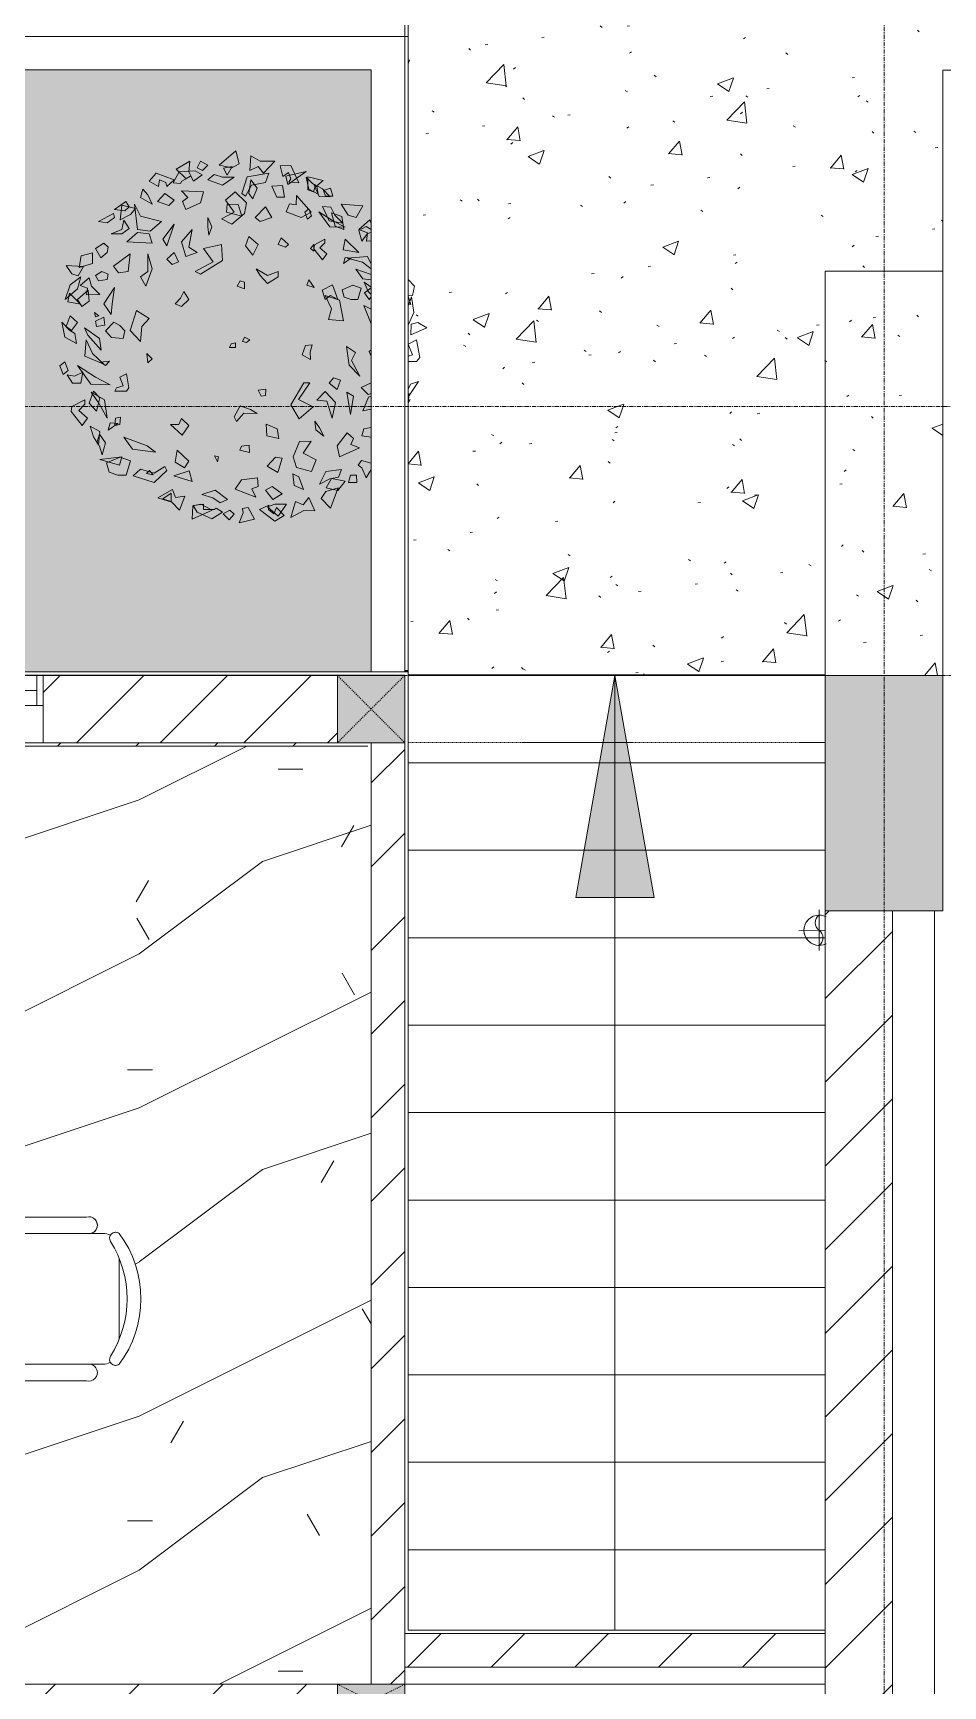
# Model space of a CAD drawing. Header units: millimetres. Extents: x 5357 to 259384, y -16348 to 109893.
# Drawn here: x 74823 to 77528, y 41532 to 46447 of the extents above; entities that cross this region are included whole.
import ezdxf

# ---------------------------------------------------------------- set-up
doc = ezdxf.new("R2010")
doc.units = ezdxf.units.MM
for name, pattern in [('Dash', [6, 3, -3]), ('Grid Line', [22.225, 12.7, -3.175, 3.175, -3.175]), ('IMPORT-CENTER _3_', [10.16, 6.35, -1.27, 1.27, -1.27]), ('IMPORT-Overhead', [3.96875, 2.38125, -1.5875])]:
    doc.linetypes.add(name, pattern=pattern)
for name, color, linetype, lineweight in [('0-1', 7, 'Continuous', 5), ('A-AREA-1', 30, 'IMPORT-Overhead', 9), ('A-FLOR', 192, 'Continuous', 9), ('A-FLOR-PATT', 8, 'Continuous', 9), ('A-FLOR-PATT-1', 10, 'Continuous', 9), ('A-GLAZ', 151, 'Continuous', 9), ('A-WALL', 113, 'Continuous', 9), ('A-WALL-1', 9, 'Continuous', 18), ('A-WALL-2', 53, 'Continuous', 9), ('A-WALL-3', 113, 'Continuous', 18), ('A-WALL-PATT', 111, 'Continuous', 9), ('A-WALL-PATT-1', 10, 'Continuous', 9), ('A-WALL-PATT-2', 53, 'Continuous', 9), ('A-WALL-PATT-3', 111, 'Continuous', 5), ('G-IMPT', 8, 'Continuous', 9), ('G-IMPT-2', 8, 'IMPORT-CENTER _3_', 9), ('I-FURN', 30, 'Continuous', 9), ('I-FURN-1', 254, 'Continuous', 9), ('I-WALL-1', 9, 'Continuous', 18), ('I-WALL-2', 53, 'Continuous', 9), ('L-PLNT-1', 7, 'Continuous', 9), ('M-EQPM', 50, 'Continuous', 9), ('S-BEAM-1', 53, 'Continuous', 9), ('S-COLS', 52, 'Continuous', 9), ('S-COLS-1', 253, 'Continuous', 5), ('S-COLS-2', 9, 'Continuous', 18), ('S-COLS-3', 53, 'Continuous', 9), ('S-COLS-4', 254, 'Continuous', 9), ('S-COLS-5', 52, 'Continuous', 18), ('S-COLS-6', 52, 'Dash', 9), ('S-COLS-HDLN', 52, 'Dash', 9), ('S-COLS-HDLN-1', 53, 'Dash', 9), ('S-GRID-1', 1, 'Grid Line', 9), ('S-STRS', 31, 'Continuous', 9), ('S-STRS-ANNO', 31, 'Continuous', 9)]:
    doc.layers.add(name, color=color, linetype=linetype, lineweight=lineweight)
pattern_1 = [(45, (0, 0), (-124.4508, 124.4508), [])]

# ---------------------------------------------------------------- blocks, each defined once
blk = doc.blocks.new('NCV_TKTC_KET CAU_rvt-1-TKCS_MB CẢNH QUAN CÂY XANH')
at = {"layer": 'S-COLS-1'}
blk.add_hatch(color=256, dxfattribs=at).paths.add_polyline_path([(77527.6, 43836.9), (77527.6, 44536.9), (77177.6, 44536.9), (77177.6, 43836.9)])
at = {"layer": 'S-BEAM-1'}
blk.add_line((77502.6, 40536.9), (77502.6, 43836.9), dxfattribs=at)
at = {"layer": 'S-COLS-2'}
for p, q in [((77527.6, 44536.9), (77177.6, 44536.9)), ((77177.6, 44536.9), (77177.6, 43836.9)), ((77527.6, 43836.9), (77527.6, 44536.9)), ((77177.6, 43836.9), (77527.6, 43836.9))]:
    blk.add_line(p, q, dxfattribs=at)
blk = doc.blocks.new('BAN LV A - BAN LV A_dwg_ban hoc2-348006-TKCS_MB CẢNH QUAN CÂY XANH')
at = {"layer": 'I-FURN'}
for p, q in [((145.8, 437.4), (-145.8, 437.4)), ((-243, 354.4), (-243, 162)), ((-194.4, 388.8), (-194.4, 113.4)), ((194.4, 113.4), (194.4, 388.8)), ((194.4, 351.4), (194.4, 150.8)), ((243.7, 162), (243.7, 354.4)), ((-120.5, 64.8), (120.5, 64.8))]:
    blk.add_line(p, q, dxfattribs=at)
at = {"layer": 'I-FURN', "flags": 128}
blk.add_lwpolyline([(-737.8, 610.5), (-737.8, 1330.5), (-154.9, 1330.5), (762.2, 1330.5), (762.2, 610.5)], close=True, dxfattribs=at)
at = {"layer": 'I-FURN'}
for centre, radius, start, end in [((-145.8, 388.8), 48.6, 90, 180), ((145.8, 388.8), 48.6, 360, 90), ((-218.7, 347.3), 25.3, 343.7398, 163.7398), ((219.4, 347.3), 25.3, 16.2602, 170.7054), ((-218.7, 154.9), 25.3, 163.7398, 16.2602), ((219.4, 154.9), 25.3, 189.2946, 16.2602), ((-145.8, 113.4), 48.6, 180, 207.5844), ((145.8, 113.4), 48.6, 332.4156, 0), ((-180.2, 75.4), 17.8, 57.9726, 216.6901), ((0, 324), 324, 233.1301, 306.8699), ((0, 359.3), 318.2, 237.5758, 302.4242), ((180.2, 75.4), 17.8, 323.3099, 122.0274)]:
    blk.add_arc(centre, radius, start, end, dxfattribs=at)
blk = doc.blocks.new('BAN LV A - BAN LV A_dwg-348005-TKCS_MB CẢNH QUAN CÂY XANH')
at = {"extrusion": (0, 0, -1), "zscale": -1, "rotation": 180}
blk.add_blockref('BAN LV A - BAN LV A_dwg_ban hoc2-348006-TKCS_MB CẢNH QUAN CÂY XANH', (-729, 1383.7), dxfattribs=at)
blk = doc.blocks.new('BAN LV A - BAN LV A-348231-TKCS_MB CẢNH QUAN CÂY XANH')
at = {"layer": 'I-FURN-1'}
for p, q in [((534.6, 1270.3), (534.6, 1235.9)), ((923.4, 1232.9), (923.4, 1270.3)), ((486, 1221.7), (486, 1029.3)), ((972.7, 1029.3), (972.7, 1221.7)), ((923.4, 994.9), (923.4, 1032.3)), ((534.6, 1029.3), (534.6, 994.9)), ((583.2, 946.3), (874.8, 946.3)), ((1491.2, 773.2), (-8.8, 773.2)), ((-8.8, 773.2), (-8.8, 53.2)), ((1491.2, 53.2), (1491.2, 773.2)), ((-8.8, 53.2), (1491.2, 53.2))]:
    blk.add_line(p, q, dxfattribs=at)
for centre, radius, start, end in [((729, 1059.7), 324, 53.1301, 126.8699), ((548.9, 1308.3), 17.8, 143.3099, 240.596), ((583.2, 1270.3), 48.6, 152.4156, 180), ((909.2, 1308.3), 17.8, 299.404, 36.6901), ((874.8, 1270.3), 48.6, 360, 27.5844), ((510.3, 1228.8), 25.3, 16.2602, 196.2602), ((948.4, 1228.8), 25.3, 343.7398, 170.7054), ((948.4, 1036.4), 25.3, 189.2946, 343.7398), ((510.3, 1036.4), 25.3, 196.2602, 343.7398), ((583.2, 994.9), 48.6, 180, 270), ((874.8, 994.9), 48.6, 270, 360)]:
    blk.add_arc(centre, radius, start, end, dxfattribs=at)
blk.add_blockref('BAN LV A - BAN LV A_dwg-348005-TKCS_MB CẢNH QUAN CÂY XANH', (0, 0))
blk = doc.blocks.new('G1_SOF - BO TRU - 100x200-V58-TKCS_MB CẢNH QUAN CÂY XANH')
at = {"layer": 'S-COLS-3'}
blk.add_hatch(color=256, dxfattribs=at).paths.add_polyline_path([(50, -100), (50, 100), (-50, 100), (-50, -100)])
at = {"layer": 'S-COLS-2'}
for p, q in [((50, 100), (-50, 100)), ((-50, 100), (-50, -100)), ((50, -100), (50, 100)), ((-50, -100), (50, -100))]:
    blk.add_line(p, q, dxfattribs=at)
at = {"layer": 'S-COLS-HDLN-1'}
for p, q in [((50, 100), (-50, -100)), ((-50, 100), (50, -100))]:
    blk.add_line(p, q, dxfattribs=at)
blk = doc.blocks.new('NCV_TKTC_TANG 1_rvt-1-TKCS_MB CẢNH QUAN CÂY XANH')
at = {"layer": 'A-FLOR-PATT-1'}
h = blk.add_hatch(dxfattribs=at)
h.set_pattern_fill('FP_8', color=256, style=0, pattern_type=2)
h.set_pattern_definition([(0, (0, 0), (1788.16, 447.04), [73.762, -1267.358, 73.762, -1267.358, -7152.64]), (0, (0, 0), (1788.16, 447.04), [-2682.24, 73.762, -2608.478, 73.762, -1267.358, -3129.28]), (0, (0, 0), (1788.16, 447.04), [-6705.6, 73.762, -820.318, 73.762, -2161.438]), (120, (670.56, 223.5), (-1281.228, 1325.072), [73.762, -1267.358, 73.762, -8419.998]), (120, (670.56, 223.5), (-1281.228, 1325.072), [-1414.882, -1267.358, 73.762, -2608.478, -4470.4]), (120, (670.56, 223.5), (-1281.228, 1325.072), [-5364.48, 73.762, -1267.358, 73.762, -3055.518]), (120, (670.56, 223.5), (-1281.228, 1325.072), [-6779.362, -820.318, 73.762, -2161.438]), (240, (894.1, 1117.6), (-506.932, -1772.112), [73.762, -1267.358, 73.762, -8419.998]), (240, (894.1, 1117.6), (-506.932, -1772.112), [-1414.882, -1267.358, 73.762, -2608.478, -4470.4]), (240, (894.1, 1117.6), (-506.932, -1772.112), [-5364.48, 73.762, -1267.358, 73.762, -3055.518]), (240, (894.1, 1117.6), (-506.932, -1772.112), [-6779.362, -820.318, 73.762, -2161.438])])
h.paths.add_polyline_path([(75817.6, 41536.9), (75827.6, 41538.4), (75827.6, 44336.9), (75817.6, 44336.6), (75817.6, 44326.9), (72327.6, 44326.9), (72327.6, 41536.9), (75727.9, 41536.9)])
h.paths.add_polyline_path([(74351.9, 41921), (73813, 41921), (73813, 43421), (74533, 43421), (74533, 41921)])
h.paths.add_polyline_path([(74987.8, 42438.5), (74981.5, 42439.5), (74786.2, 42441.2), (74774.7, 42450.5), (74770.9, 42462.3), (74773.2, 42474.3), (74780.8, 42483.9), (74786.2, 42488.8), (74742.1, 42490.5), (74730.4, 42495.3), (74716.1, 42508.6), (74712.6, 42513.1), (74707.8, 42524.8), (74706.1, 42537.4), (74707.8, 42841.6), (74717.3, 42859.5), (74720.3, 42863.4), (74730.4, 42871.1), (74742.1, 42875.9), (74774.2, 42877.6), (74789.1, 42877.6), (74778.1, 42884.2), (74771.7, 42895.5), (74771.7, 42908.3), (74778.1, 42919.6), (74792.1, 42926.2), (75000.8, 42924.1), (75010.8, 42913.8), (75013.9, 42902.5), (75010.8, 42889.7), (75001.7, 42880.3), (75001.7, 42877.6), (75041.7, 42876.2), (75052.6, 42872.1), (75058.5, 42878.3), (75062.3, 42880.2), (75080, 42875.5), (75109.9, 42826.9), (75131.3, 42771.4), (75142.1, 42712.9), (75142.1, 42653.5), (75131.3, 42595), (75109.9, 42539.5), (75078.7, 42488.8), (75058.5, 42488.1), (75052.6, 42494.3), (75041.7, 42490.2), (75011.9, 42488.8), (74995.7, 42487.5), (75008.7, 42479.2), (75013.6, 42467.7), (75011.9, 42454.2), (75004.2, 42444.1), (74995.7, 42440.3), (74992.3, 42439.5)])
h = blk.add_hatch(dxfattribs=at)
h.set_pattern_fill('FP_4', color=256, style=0, pattern_type=2)
h.set_pattern_definition([(216.87, (366.52, 916.3), (2748.89673, 1832.6049), [458.15, -4123.35]), (206.565, (916.3, 641.4), (-916.3012, -916.2996), [1024.455, -1024.455]), (198.435, (916.3, 183.26), (-1832.5985, -916.3019), [579.52, -2318.076])])
h.paths.add_polyline_path([(75817.6, 41536.9), (75827.6, 41538.4), (75827.6, 44336.9), (75817.6, 44336.6), (75817.6, 44326.9), (72327.6, 44326.9), (72327.6, 41536.9), (75727.9, 41536.9)])
h.paths.add_polyline_path([(74351.9, 41921), (73813, 41921), (73813, 43421), (74533, 43421), (74533, 41921)])
h.paths.add_polyline_path([(74987.8, 42438.5), (74981.5, 42439.5), (74786.2, 42441.2), (74774.7, 42450.5), (74770.9, 42462.3), (74773.2, 42474.3), (74780.8, 42483.9), (74786.2, 42488.8), (74742.1, 42490.5), (74730.4, 42495.3), (74716.1, 42508.6), (74712.6, 42513.1), (74707.8, 42524.8), (74706.1, 42537.4), (74707.8, 42841.6), (74717.3, 42859.5), (74720.3, 42863.4), (74730.4, 42871.1), (74742.1, 42875.9), (74774.2, 42877.6), (74789.1, 42877.6), (74778.1, 42884.2), (74771.7, 42895.5), (74771.7, 42908.3), (74778.1, 42919.6), (74792.1, 42926.2), (75000.8, 42924.1), (75010.8, 42913.8), (75013.9, 42902.5), (75010.8, 42889.7), (75001.7, 42880.3), (75001.7, 42877.6), (75041.7, 42876.2), (75052.6, 42872.1), (75058.5, 42878.3), (75062.3, 42880.2), (75080, 42875.5), (75109.9, 42826.9), (75131.3, 42771.4), (75142.1, 42712.9), (75142.1, 42653.5), (75131.3, 42595), (75109.9, 42539.5), (75078.7, 42488.8), (75058.5, 42488.1), (75052.6, 42494.3), (75041.7, 42490.2), (75011.9, 42488.8), (74995.7, 42487.5), (75008.7, 42479.2), (75013.6, 42467.7), (75011.9, 42454.2), (75004.2, 42444.1), (74995.7, 42440.3), (74992.3, 42439.5)])
at = {"layer": 'A-WALL-PATT-1'}
h = blk.add_hatch(dxfattribs=at)
h.set_pattern_fill('FP_2', color=256, style=0, pattern_type=2)
h.set_pattern_definition(pattern_1)
h.paths.add_polyline_path([(75827.6, 41536.9), (75927.6, 41536.9), (75927.6, 44336.6), (75827.6, 44336.6), (75827.6, 42828.4)])
h = blk.add_hatch(dxfattribs=at)
h.set_pattern_fill('FP_2', color=256, style=0, pattern_type=2)
h.set_pattern_definition(pattern_1)
h.paths.add_polyline_path([(75727.9, 41436.9), (75727.9, 41536.9), (73327.6, 41536.9), (73327.6, 41436.9), (75562.3, 41436.9)])
at = {"layer": 'A-WALL-PATT-2'}
h = blk.add_hatch(dxfattribs=at)
h.set_pattern_fill('FP_10', color=256, style=0, pattern_type=2)
h.set_pattern_definition([(45, (0, 0), (-116.67262, 116.67262), [])])
h.paths.add_polyline_path([(75817.6, 44326.9), (75817.6, 44336.9), (72327.6, 44336.9), (72327.6, 44326.9), (75562.3, 44326.9)])
at = {"layer": 'A-WALL-1'}
for p, q in [((75827.6, 44336.6), (75827.6, 41536.9)), ((75927.6, 44336.6), (75827.6, 44336.6)), ((75927.6, 41536.9), (75927.6, 44336.6))]:
    blk.add_line(p, q, dxfattribs=at)
at = {"layer": 'A-WALL-2'}
blk.add_line((75727.9, 41536.9), (73327.6, 41536.9), dxfattribs=at)
at = {"layer": 'I-WALL-1'}
for p, q in [((75817.6, 44336.9), (74852.6, 44336.9)), ((72337.6, 44326.9), (75817.6, 44326.9))]:
    blk.add_line(p, q, dxfattribs=at)
at = {"layer": 'I-WALL-2'}
blk.add_line((75927.9, 41536.9), (77177.6, 41536.9), dxfattribs=at)
at = {"layer": 'I-FURN-1', "rotation": 269.9999999999997}
blk.add_blockref('BAN LV A - BAN LV A-348231-TKCS_MB CẢNH QUAN CÂY XANH', (73759.8, 43412.2), dxfattribs=at)
at = {"layer": 'S-COLS-4', "rotation": 269.9999999999989}
blk.add_blockref('G1_SOF - BO TRU - 100x200-V58-TKCS_MB CẢNH QUAN CÂY XANH', (75827.9, 41486.9), dxfattribs=at)
blk = doc.blocks.new('1_FAMILY RVT - W01-WxH 1400x1400xmm-389822-TKCS_MB CẢNH QUAN CÂY XANH')
at = {"layer": 'A-GLAZ'}
for p, q in [((248.4, 172.39), (299.2, 197.79)), ((248.4, 172.39), (299.2, 146.99)), ((248.4, 172.39), (451.6, 172.39)), ((-700, 96.19), (-700, -103.81)), ((700, 96.19), (-700, 96.19)), ((-700, 96.19), (-636.5, 96.19)), ((-680.95, 96.19), (-680.95, 7.29)), ((-636.5, 51.74), (-680.95, 51.74)), ((-636.5, 96.19), (-22.225, 96.19)), ((-636.5, 96.19), (-636.5, 51.74)), ((-636.5, 73.965), (-22.225, 73.965)), ((-22.225, 7.29), (-22.225, 96.19)), ((-22.225, 96.19), (22.225, 96.19)), ((22.225, 51.74), (-22.225, 51.74)), ((22.225, 96.19), (680.95, 96.19)), ((22.225, 96.19), (22.225, 7.29)), ((636.5, 51.74), (636.5, 7.29)), ((680.95, 51.74), (636.5, 51.74)), ((680.95, 96.19), (700, 96.19)), ((680.95, 96.19), (680.95, 7.29)), ((700, -103.81), (700, 96.19)), ((-700, 7.29), (-680.95, 7.29)), ((-680.95, 7.29), (-22.225, 7.29)), ((-22.225, 7.29), (22.225, 7.29)), ((22.225, 29.515), (636.5, 29.515)), ((22.225, 7.29), (636.5, 7.29)), ((636.5, 7.29), (700, 7.29)), ((-700, -103.81), (700, -103.81))]:
    blk.add_line(p, q, dxfattribs=at)
blk = doc.blocks.new('TKTC_XREF_251221_MB TANG 1 - TKTC_XREF_260130_MB TANG 1_dwg_$cc-V334-TKCS_MB CẢNH QUAN CÂY XANH')
at = {"layer": 'G-IMPT'}
for centre, radius, start, end in [((0, 0), 0.5, 62.2898, 296.7915), ((0, 0), 0.5, 90, 270), ((0.188, 0.25), 0.313, 126.8699, 233.1301), ((-0.188, -0.25), 0.313, 306.8699, 53.1301)]:
    blk.add_arc(centre, radius, start, end, dxfattribs=at)
at = {"layer": 'G-IMPT-2'}
for p, q in [((0, -0.673), (0, 0.673)), ((-0.673, 0), (0.199, 0))]:
    blk.add_line(p, q, dxfattribs=at)
blk = doc.blocks.new('TKTC_XREF_251221_MB TANG 1 - TKTC_XREF_260130_MB TANG 1_dwg-4202109-TKCS_MB CẢNH QUAN CÂY XANH')
at = {"layer": 'G-IMPT', "flags": 128}
blk.add_lwpolyline([(-125623.7, -355607.7), (-125974.1, -355607.7), (-125974.1, -356807.7), (-127214.1, -356807.7)], dxfattribs=at)
at = {"xscale": 90.00000000005114, "yscale": 90.00000000005114, "zscale": 90.00000000005114, "rotation": 0.304717521727566}
blk.add_blockref('TKTC_XREF_251221_MB TANG 1 - TKTC_XREF_260130_MB TANG 1_dwg_$cc-V334-TKCS_MB CẢNH QUAN CÂY XANH', (-125992, -357567.4), dxfattribs=at)
blk = doc.blocks.new('TKTC_XREF_251221_MB TANG 1 - TKTC_XREF_251221_MB TANG 1-2038492-TKCS_MB CẢNH QUAN CÂY XANH')
blk.add_blockref('TKTC_XREF_251221_MB TANG 1 - TKTC_XREF_260130_MB TANG 1_dwg-4202109-TKCS_MB CẢNH QUAN CÂY XANH', (169499.1, 384109.7))
blk = doc.blocks.new('CAY BACH TRINH - CAY BACH TRINH_dwg-V402-TKCS_MB CẢNH QUAN CÂY XANH')
at = {"layer": 'G-IMPT'}
for p, q in [((-1250, 598), (-1109, 650)), ((-1595, 398), (-1619, 320)), ((-1619, 320), (-1594, 328)), ((-1597, 135), (-1594, 147)), ((-1594, -170), (-1599, -161)), ((-1604, -526), (-1594, -514)), ((-1250, -505), (-1224, -515)), ((-1173, -669), (-1250, -651))]:
    blk.add_line(p, q, dxfattribs=at)
at = {"layer": 'G-IMPT', "flags": 128}
for points in [[(-357, 1653), (-250, 1541), (-201, 1603), (-123, 1566), (-133, 1703), (-220, 1653)], [(7, 1749), (-25, 1628), (43, 1591), (160, 1616)], [(-477, 1437), (-459, 1512), (-646, 1555)], [(-578, 1452), (-505, 1613), (-404, 1608), (-431, 1511), (-482, 1548), (-505, 1489), (-486, 1456)], [(-83, 1327), (-48, 1351), (-99, 1506), (-301, 1542), (-270, 1454), (-140, 1428)], [(121, 1587), (40, 1602), (86, 1521)], [(335, 1653), (267, 1616), (316, 1566), (365, 1591)], [(533, 1553), (590, 1452), (520, 1446), (509, 1467), (423, 1512), (399, 1468), (319, 1525), (383, 1562)], [(423, 1516), (443, 1553), (433, 1653), (560, 1578), (472, 1491)], [(579, 1478), (745, 1541), (813, 1466), (725, 1416), (716, 1478), (657, 1453), (647, 1416)], [(-874, 1403), (-896, 1328), (-826, 1327), (-809, 1379)], [(-870, 1320), (-769, 1323), (-719, 1438), (-798, 1395)], [(-715, 1368), (-728, 1408), (-805, 1472), (-663, 1508), (-663, 1385)], [(-648, 1504), (-672, 1392), (-758, 1347), (-746, 1419), (-706, 1444)], [(-428, 1425), (-446, 1319), (-376, 1318), (-327, 1420)], [(-133, 1478), (-191, 1403), (-152, 1303), (-113, 1353)], [(23, 1503), (131, 1428), (267, 1478), (209, 1528), (131, 1503)], [(871, 1391), (823, 1341), (784, 1253), (891, 1316)], [(-1174, 1238), (-1112, 1130), (-1037, 1152), (-972, 1252)], [(-989, 1076), (-860, 1099), (-799, 1231), (-876, 1225), (-913, 1152)], [(-556, 1333), (-692, 1179), (-600, 1129), (-460, 1181), (-492, 1255), (-553, 1247)], [(14, 1366), (-94, 1266), (-74, 1166), (43, 1066), (140, 1116), (23, 1178), (101, 1291)], [(-50, 1140), (92, 1178), (86, 1252), (-14, 1249)], [(511, 1378), (306, 1366), (335, 1266), (472, 1203), (501, 1278), (452, 1316)], [(667, 1353), (579, 1291), (628, 1241), (735, 1278)], [(696, 1091), (891, 1141), (949, 1253), (920, 1016), (803, 1003)], [(1064, 1244), (1080, 1108), (985, 1158), (937, 1212)], [(1027, 1278), (998, 1228), (1037, 1191), (1135, 1203)], [(-766, 1181), (-866, 1042), (-1009, 1038), (-900, 1094)], [(-996, 1019), (-915, 1047), (-883, 1171), (-978, 1137)], [(-697, 1145), (-671, 1210), (-634, 1180), (-660, 1114)], [(-269, 1228), (-328, 1128), (-220, 1091), (-172, 1128)], [(267, 1128), (228, 1041), (257, 966), (267, 1041)], [(1047, 1103), (998, 1028), (1066, 978), (1164, 978), (1066, 1016)], [(1144, 1166), (1135, 1128), (1203, 1078), (1281, 1091)], [(-1010, 928), (-1137, 803), (-990, 828)], [(-840, 791), (-799, 735), (-718, 839), (-724, 876), (-821, 927), (-821, 894), (-775, 847)], [(-415, 941), (-483, 878), (-454, 853), (-386, 878)], [(-113, 953), (-201, 878), (-152, 778), (-84, 866)], [(413, 1016), (443, 853), (365, 803), (472, 766), (511, 903)], [(647, 866), (579, 1066), (686, 928)], [(813, 978), (784, 891), (1018, 903), (920, 991)], [(-717, 878), (-717, 816), (-688, 841)], [(140, 878), (131, 728), (335, 603), (384, 628), (218, 716), (306, 841)], [(579, 803), (540, 716), (599, 691), (647, 741)], [(823, 791), (784, 653), (842, 491), (891, 578), (823, 628)], [(988, 791), (1008, 628), (1096, 616), (1144, 678)], [(1261, 753), (1203, 803), (1193, 853), (1232, 891), (1310, 841)], [(1339, 702), (1463, 665), (1444, 774), (1337, 802)], [(-993, 702), (-1009, 756), (-1064, 751)], [(-220, 591), (-289, 516), (-386, 578), (-386, 628), (-289, 591), (-181, 653)], [(1310, 591), (1252, 628), (1193, 603), (1203, 553), (1281, 541)], [(1422, 673), (1471, 586), (1531, 604), (1583, 684)], [(-1065, 367), (-1127, 366), (-1158, 473), (-1082, 500), (-981, 458), (-1000, 389)], [(-942, 366), (-893, 503), (-795, 453), (-825, 366), (-873, 403)], [(-721, 477), (-654, 499), (-671, 550)], [(-74, 528), (-35, 541), (-6, 491), (-74, 466)], [(1135, 478), (1232, 328), (1164, 228), (1154, 328)], [(1270, 413), (1394, 410), (1386, 473), (1452, 496), (1368, 568), (1347, 490)], [(1447, 578), (1476, 466), (1593, 366), (1544, 503)], [(-855, 181), (-881, 279), (-825, 405), (-958, 362), (-994, 169)], [(491, 441), (443, 366), (511, 303), (569, 328), (521, 378)], [(1378, 453), (1369, 353), (1437, 303), (1476, 366)], [(1553, 425), (1451, 325), (1568, 345)], [(813, 191), (881, 116), (891, -22), (988, 78), (930, 266)], [(1085, 125), (1140, 155), (1218, 75), (1163, 15), (1054, 5), (1038, 75)], [(1310, 166), (1300, 116), (1222, 128), (1232, 203)], [(1319, 245), (1280, 215), (1311, 205)], [(1476, 153), (1534, 78), (1583, 116), (1544, 216)], [(1624, 156), (1594, 16), (1487, -41), (1502, 50), (1551, 81)], [(-1619, 40), (-1622, 139), (-1683, 152), (-1767, 105)], [(-74, 16), (-123, -9), (-94, -34), (-55, -22)], [(1256, -105), (1272, 5), (1412, 105), (1381, 35)], [(-1145, -345), (-1046, -242), (-1021, -71), (-1105, -125), (-1069, -201)], [(-688, -191), (-610, -147), (-641, -60), (-704, -55), (-685, -122)], [(11, -79), (65, -80), (51, -44), (11, -37)], [(832, -134), (784, -184), (823, -222)], [(1398, -9), (1408, -159), (1232, -234), (1339, -134)], [(1477, -247), (1352, -421), (1173, -426), (1309, -356)], [(1179, -205), (1218, -245), (1264, -215)], [(1563, -293), (1595, -211), (1641, -250), (1609, -331)], [(-935, -470), (-860, -411), (-900, -361), (-966, -383)], [(-582, -741), (-504, -613), (-626, -407), (-681, -406), (-575, -561), (-711, -631)], [(1085, -355), (1023, -325), (999, -455), (1023, -485), (1132, -485), (1116, -455), (1054, -435)], [(1427, -309), (1447, -409), (1525, -409), (1573, -334), (1505, -346)], [(-1024, -493), (-1058, -702), (-1088, -530)], [(-888, -735), (-838, -578), (-745, -570), (-823, -487), (-921, -590)], [(-229, -532), (-269, -525), (-272, -467), (-200, -477)], [(1202, -735), (1225, -565), (1350, -495), (1280, -595)], [(1330, -484), (1271, -546), (1300, -671), (1369, -596)], [(1384, -736), (1435, -805), (1537, -675), (1529, -628), (1408, -565), (1408, -607), (1465, -665)], [(-811, -903), (-736, -844), (-727, -764), (-770, -826)], [(-129, -656), (-34, -622), (23, -722), (0, -767), (-69, -688), (-193, -693)], [(614, -795), (506, -893), (444, -803), (510, -740), (536, -796)], [(1124, -735), (1132, -805), (1085, -795), (1077, -725)], [(-1144, -1010), (-957, -1095), (-936, -993), (-1027, -873), (-1088, -926), (-1063, -982)], [(-393, -926), (-281, -901), (-277, -790), (-378, -835)], [(1048, -911), (967, -1024), (753, -1052), (829, -993)], [(1193, -846), (1173, -780), (1104, -785)], [(1249, -1075), (1218, -965), (1272, -885), (1295, -955), (1272, -995)], [(1359, -809), (1271, -859), (1281, -984), (1330, -909)], [(-698, -1231), (-557, -1193), (-527, -1096), (-584, -953), (-693, -951), (-619, -1061), (-741, -1124)], [(-120, -1056), (-31, -1033), (-45, -997), (-117, -988)], [(550, -1034), (443, -1134), (482, -1196), (569, -1146)], [(-771, -1348), (-831, -1232), (-975, -1212), (-947, -1284), (-866, -1298)], [(-384, -1242), (-286, -1181), (-363, -1098), (-424, -1108)], [(176, -1143), (205, -1087), (168, -1096)], [(411, -1324), (581, -1272), (441, -1226)], [(667, -1184), (647, -1221), (764, -1334), (959, -1271), (891, -1209), (764, -1246)], [(775, -1261), (835, -1251), (807, -1222)], [(1103, -1266), (1025, -1267), (986, -1133), (1081, -1099), (1208, -1151), (1184, -1238)], [(1066, -1096), (1086, -1171), (1271, -1121)], [(-1117, -1335), (-1039, -1334), (-1059, -1267), (-1114, -1266)], [(-883, -1296), (-1010, -1321), (-942, -1409), (-834, -1384)], [(-622, -1399), (-535, -1360), (-523, -1254), (-580, -1280)], [(-336, -1491), (-270, -1405), (-332, -1372), (-423, -1439)], [(-180, -1469), (12, -1396), (-45, -1309), (-194, -1290), (-200, -1370), (-142, -1392)], [(-872, -1573), (-787, -1482), (-829, -1416), (-944, -1384)], [(-505, -1659), (-547, -1509), (-620, -1542), (-671, -1472), (-727, -1598), (-626, -1595)], [(-386, -1646), (-464, -1534), (-357, -1534), (-289, -1559)], [(323, -1445), (199, -1404), (83, -1492), (153, -1523), (221, -1476)], [(228, -1671), (131, -1609), (189, -1571), (209, -1584), (306, -1584), (306, -1534), (404, -1546), (365, -1609)], [(411, -1674), (406, -1550), (330, -1534), (226, -1592)], [(731, -1476), (595, -1400), (567, -1474), (481, -1461), (531, -1590), (600, -1516)], [(608, -1509), (686, -1484), (608, -1434)], [(-215, -1584), (-355, -1693), (-443, -1641), (-373, -1567), (-346, -1624), (-297, -1583), (-299, -1545)], [(-55, -1574), (-63, -1616), (-24, -1708), (-167, -1674), (-109, -1565)], [(69, -1680), (123, -1624), (62, -1590), (23, -1629)]]:
    blk.add_lwpolyline(points, close=True, dxfattribs=at)
for points in [[(-1250, 911), (-1208, 910), (-1218, 988), (-1136, 1017), (-1240, 1107), (-1250, 1073)], [(-1164, 910), (-1135, 1007), (-1204, 1044), (-1250, 1018)], [(-1250, 990), (-1216, 980), (-1164, 910)], [(-1250, 695), (-1217, 768), (-1027, 752), (-1169, 714), (-1250, 653)], [(-1109, 650), (-1174, 560), (-1250, 550)], [(-1594, 407), (-1634, 403), (-1653, 491), (-1595, 553)], [(-1250, 482), (-1185, 528), (-1224, 441), (-1250, 412)], [(-1250, 474), (-1188, 428), (-1232, 366), (-1250, 391)], [(-1594, 308), (-1626, 391), (-1648, 247), (-1597, 135)], [(-1250, 277), (-1183, 312), (-1221, 219), (-1250, 142)], [(-1595, -47), (-1673, -9), (-1702, -172), (-1673, -209), (-1594, -209)], [(-1594, -159), (-1634, -147), (-1595, -47)], [(-1250, -161), (-1232, -115), (-1250, -102)], [(-1594, -465), (-1615, -421), (-1690, -396), (-1604, -526)], [(-1224, -515), (-1157, -451), (-1250, -408)], [(-1594, -571), (-1613, -563), (-1594, -601)], [(-1595, -596), (-1604, -509), (-1594, -511)], [(-1250, -532), (-1227, -542), (-1173, -669)], [(-1250, -912), (-1163, -901), (-1183, -834), (-1250, -823)], [(-1250, -1155), (-1162, -1128), (-1130, -1172)], [(-1130, -1172), (-1165, -1196), (-1203, -1289), (-1250, -1213)]]:
    blk.add_lwpolyline(points, dxfattribs=at)
blk = doc.blocks.new('CAY BACH TRINH - CAY BACH TRINH-V403-TKCS_MB CẢNH QUAN CÂY XANH')
at = {"extrusion": (0, 0, -1), "xscale": 0.3200000000000001, "yscale": 0.3200000000000001, "zscale": -0.3200000000000001, "rotation": 180}
blk.add_blockref('CAY BACH TRINH - CAY BACH TRINH_dwg-V402-TKCS_MB CẢNH QUAN CÂY XANH', (0, 0), dxfattribs=at)
blk = doc.blocks.new('G1_SOF - BO TRU - 200x200-3050151-TKCS_MB CẢNH QUAN CÂY XANH')
at = {"layer": 'S-COLS-HDLN'}
for p, q in [((-100, 100), (100, -100)), ((100, 100), (-100, -100))]:
    blk.add_line(p, q, dxfattribs=at)

msp = doc.modelspace()

# ---------------------------------------------------------------- hatches: boundary and pattern name
at = {"layer": 'A-FLOR-PATT'}
h = msp.add_hatch(dxfattribs=at)
h.set_pattern_fill('FP_37', color=256, style=0, pattern_type=2)
h.set_pattern_definition([(49.939, (0, 295.25), (480.9652, -41.9927), [50.229, -552.516]), (355.011, (0, 295.25), (-93.0436, 503.3083), [40.233, -442.562]), (100.473, (40.1, 291.75), (387.928, 461.3167), [42.653, -469.183]), (46.123, (0, 429.1), (715.6494, -110.7496), [75.354, -828.892]), (96.65, (59.64, 419.84), (626.744, 651.8067), [63.977, -703.745]), (351.203, (0, 429.1), (626.7443, 651.807), [60.347, -663.821]), (20.959, (67.06, 395.6), (400.2623, -269.4007), [50.278, -553.06]), (326.057, (67.06, 395.6), (163.157, 485.214), [40.207, -442.273]), (71.414, (100.4, 373.17), (563.421, 215.8094), [42.659, -469.252]), (37.441, (0, 295.25), (8.1522, 222.74632), [7.37, -429.488, 7.37, -441.548, -443.893]), (37.441, (0, 295.25), (8.1522, 222.74632), [-885.776, 7.37, -436.523]), (7.484, (0, 295.25), (176.4047, 263.90976), [7.376, -248.769, 7.376, -419.755, -169.31]), (7.484, (0, 295.25), (176.4047, 263.90976), [-683.276, 7.376, -161.934]), (327.556, (-149.53, 295.25), (357.96035, -15.0901), [7.372, -160.165, 7.372, -515.342, -693.6]), (327.556, (-149.53, 295.25), (357.96035, -15.0901), [-690.25, 7.372, -686.229]), (317.561, (-216.6, 295.25), (391.0617, 66.9809), [7.369, -210.35, 7.369, -339.641, -492.38]), (317.561, (-216.6, 295.25), (391.0617, 66.9809), [-564.729, 7.369, -485.011])])
h.paths.add_polyline_path([(83727.6, 44536.9), (84967.6, 44536.9), (84967.6, 47586.3), (75937.6, 47586.3), (75937.6, 44536.9), (77527.6, 44536.9), (77528, 46336.9), (83377.6, 46336.9), (83377.6, 44536.9)])
h = msp.add_hatch(dxfattribs=at)
h.set_pattern_fill('FP_23', color=256, style=0, pattern_type=2)
h.set_pattern_definition([(0, (167.64, 11.2), (558.8, 558.8), [83.82, -16.764, 22.352, -16.764, -419.1]), (0, (167.64, 11.2), (558.8, 558.8), [-139.7, 83.82, -335.28]), (0, (139.7, 27.94), (558.8, 558.8), [55.88, -41.91, 83.82, -41.91, -335.28]), (0, (139.7, 27.94), (558.8, 558.8), [-223.52, 55.88, -279.4]), (0, (335.3, 251.46), (558.8, 558.8), [69.85, -27.94, 69.85, -391.16]), (0, (55.9, 363.2), (558.8, 558.8), [27.94, -55.88, 27.94, -447.04]), (90, (111.76, 363.2), (-558.8, 558.8), [50.292, -508.508]), (90, (279.4, 27.94), (-558.8, 558.8), [55.88, -502.92]), (90, (419.1, 251.46), (-558.8, 558.8), [55.88, -502.92]), (45, (352.04, 22.35), (0, 558.7996), [55.88, -734.383]), (135, (206.76, 22.35), (-558.7996, 0), [55.88, -734.383]), (63.435, (335.28, 25.15), (-0.0005, 558.8001), [55.88, -1193.635]), (75.964, (307.34, 27.94), (-0.00237, 558.80038), [55.88, -2248.111]), (75.964, (447.04, 251.46), (-0.00237, 558.80038), [44.704, -2259.287]), (75.964, (122.94, 363.22), (-0.00237, 558.80038), [39.116, -2264.875]), (104.036, (251.46, 27.94), (0.00237, 558.80038), [55.88, -2248.111]), (104.036, (391.16, 251.46), (0.00237, 558.80038), [44.704, -2259.287]), (104.036, (100.58, 363.22), (0.00237, 558.80038), [39.116, -2264.875]), (116.565, (223.52, 25.15), (0.0005, 558.8001), [55.88, -1193.634])])
h.paths.add_polyline_path([(65842.6, 44546.9), (65842.6, 45747.4), (72462.6, 45747.4), (72462.6, 45737.4), (72452.6, 45736.9), (72452.6, 45637.4), (72462.6, 45637.4), (72463.1, 44547.4), (75827.6, 44547.4), (75827.6, 46337.4), (55452.6, 46337.4), (55452.6, 45136.9), (52937.6, 45136.9), (52937.6, 44546.9), (57642.6, 44546.9), (57642.6, 45747.4), (61137.5, 45747.4), (61137.5, 45737.4), (61137.5, 45735.3), (61137.5, 44546.9), (65813.1, 44546.9)])
h.paths.add_polyline_path([(65852.1, 44537.4), (65852.6, 44537.4), (65842.6, 44546.9)])
h.paths.add_polyline_path([(60927.6, 45735.3), (60927.5, 45737.4), (60927.5, 45735.3)])
at = {"layer": 'A-WALL-PATT'}
h = msp.add_hatch(dxfattribs=at)
h.set_pattern_fill('FP_1', color=256, style=0, pattern_type=2)
h.set_pattern_definition(pattern_1)
h.paths.add_polyline_path([(72452.6, 44336.9), (73452.6, 44336.9), (73452.6, 44536.9), (72452.6, 44536.9)])
h.paths.add_polyline_path([(75727.6, 44336.9), (75727.6, 44536.9), (74852.6, 44536.9), (74852.6, 44336.9), (75562.3, 44336.9)])
h = msp.add_hatch(dxfattribs=at)
h.set_pattern_fill('FP_1', color=256, style=0, pattern_type=2)
h.set_pattern_definition(pattern_1)
h.paths.add_polyline_path([(77377.6, 40535.7), (77377.6, 43836.9), (77177.6, 43836.9), (77177.6, 40535.7)])
h = msp.add_hatch(dxfattribs=at)
h.set_pattern_fill('FP_1', color=256, style=0, pattern_type=2)
h.set_pattern_definition(pattern_1)
h.paths.add_polyline_path([(77177.6, 41587.4), (77177.6, 41687.4), (75927.6, 41687.4), (75927.6, 41587.4), (76772.7, 41587.4)])
at = {"layer": 'A-WALL-PATT-3'}
msp.add_hatch(color=256, dxfattribs=at).paths.add_polyline_path([(75937.6, 44547.4), (75937.6, 44551.4), (75927.6, 44551.4), (75927.6, 44547.4)])
at = {"layer": 'S-COLS-1'}
msp.add_hatch(color=256, dxfattribs=at).paths.add_polyline_path([(75727.6, 44336.9), (75927.6, 44336.9), (75927.6, 44536.9), (75727.6, 44536.9)])
at = {"layer": 'S-STRS-ANNO'}
msp.add_hatch(color=256, dxfattribs=at).paths.add_polyline_path([(76668.9, 43876.9), (76552.6, 44536.9), (76436.2, 43876.9)])

# ---------------------------------------------------------------- linework, layer by layer
at = {"layer": 'A-AREA-1'}
for p, q in [((77527.6, 46336.9), (83377.6, 46336.9)), ((77527.6, 44536.9), (77527.6, 46336.9)), ((75937.6, 44337.4), (77177.6, 44337.4))]:
    msp.add_line(p, q, dxfattribs=at)
at = {"layer": 'A-FLOR'}
msp.add_line((77177.6, 44536.9), (75937.6, 44536.9), dxfattribs=at)
at = {"layer": 'A-WALL'}
for p, q in [((75927.6, 44547.4), (75927.6, 47586.3)), ((75937.6, 47596.3), (75937.6, 44547.4)), ((75937.6, 46437.4), (55452.6, 46437.4)), ((75827.6, 46337.4), (55452.6, 46337.4)), ((75827.6, 44547.4), (75827.6, 46337.4)), ((75727.6, 44336.9), (75727.6, 44536.9)), ((75927.6, 44551.4), (75937.6, 44551.4)), ((75927.6, 41687.4), (77177.6, 41687.4)), ((77177.6, 41687.4), (77177.6, 41697.4))]:
    msp.add_line(p, q, dxfattribs=at)
at = {"layer": 'A-WALL-3'}
for p, q in [((75937.6, 44547.4), (72462.6, 44547.4)), ((72462.6, 44537.4), (75927.6, 44537.4)), ((75727.6, 44536.9), (74852.6, 44536.9)), ((75927.6, 44537.4), (75927.6, 41587.4)), ((75937.6, 41697.4), (75937.6, 44547.4)), ((74852.6, 44336.9), (75727.6, 44336.9)), ((77177.6, 43836.9), (77177.6, 41697.4)), ((77377.6, 43836.9), (77177.6, 43836.9)), ((77377.6, 40535.7), (77377.6, 43836.9)), ((77177.6, 41697.4), (75937.6, 41697.4)), ((77177.6, 40535.7), (77177.6, 41687.4)), ((75927.6, 41587.4), (77177.6, 41587.4))]:
    msp.add_line(p, q, dxfattribs=at)
at = {"layer": 'S-COLS'}
msp.add_line((75727.6, 44536.9), (75727.6, 44336.9), dxfattribs=at)
at = {"layer": 'S-COLS-5'}
for p, q in [((75927.6, 44536.9), (75727.6, 44536.9)), ((75927.6, 44336.9), (75927.6, 44536.9)), ((75727.6, 44336.9), (75927.6, 44336.9))]:
    msp.add_line(p, q, dxfattribs=at)
at = {"layer": 'S-GRID-1'}
for p, q in [((77352.6, 20960.6), (77352.6, 80482.7)), ((127525.3, 45336.9), (32145.8, 45336.9)), ((130319.3, 44536.9), (29351.8, 44536.9))]:
    msp.add_line(p, q, dxfattribs=at)
at = {"layer": 'S-STRS'}
for p, q in [((77527.6, 46336.9), (77527.6, 46036.9)), ((77527.6, 46036.9), (77527.6, 45736.9)), ((77527.6, 45736.9), (77527.6, 45436.9)), ((77527.6, 45436.9), (77527.6, 45136.9)), ((77527.6, 45136.9), (77527.6, 44836.9)), ((77527.6, 44836.9), (77527.6, 44536.9)), ((75937.6, 44536.9), (77177.6, 44536.9)), ((75937.6, 44276.9), (77177.6, 44276.9)), ((75937.6, 44016.9), (77177.6, 44016.9)), ((75937.6, 43756.9), (77177.6, 43756.9)), ((75937.6, 43496.9), (77177.6, 43496.9)), ((75937.6, 43236.9), (77177.6, 43236.9)), ((75937.6, 42976.9), (77177.6, 42976.9)), ((75937.6, 42716.9), (77177.6, 42716.9)), ((75937.6, 42456.9), (77177.6, 42456.9)), ((75937.6, 42196.9), (77177.6, 42196.9)), ((75937.6, 41936.9), (77177.6, 41936.9))]:
    msp.add_line(p, q, dxfattribs=at)
at = {"layer": 'S-STRS-ANNO'}
for p, q in [((76552.6, 44536.9), (76436.2, 43876.9)), ((76552.6, 44276.9), (76552.6, 44536.9)), ((76668.9, 43876.9), (76552.6, 44536.9)), ((76552.6, 44016.9), (76552.6, 44276.9)), ((76552.6, 43756.9), (76552.6, 44016.9)), ((76436.2, 43876.9), (76668.9, 43876.9)), ((76552.6, 43496.9), (76552.6, 43756.9)), ((76552.6, 43236.9), (76552.6, 43496.9)), ((76552.6, 42976.9), (76552.6, 43236.9)), ((76552.6, 42716.9), (76552.6, 42976.9)), ((76552.6, 42456.9), (76552.6, 42716.9)), ((76552.6, 42196.9), (76552.6, 42456.9)), ((76552.6, 41936.9), (76552.6, 42196.9)), ((76552.6, 41697.4), (76552.6, 41936.9))]:
    msp.add_line(p, q, dxfattribs=at)

# ---------------------------------------------------------------- block references
at = {"layer": '0-1'}
for name in ['NCV_TKTC_KET CAU_rvt-1-TKCS_MB CẢNH QUAN CÂY XANH', 'NCV_TKTC_TANG 1_rvt-1-TKCS_MB CẢNH QUAN CÂY XANH']:
    msp.add_blockref(name, (0, 0), dxfattribs=at)
at = {"layer": 'A-GLAZ'}
msp.add_blockref('1_FAMILY RVT - W01-WxH 1400x1400xmm-389822-TKCS_MB CẢNH QUAN CÂY XANH', (74152.6, 44440.7), dxfattribs=at)
at = {"layer": 'L-PLNT-1', "rotation": 180}
msp.add_blockref('CAY BACH TRINH - CAY BACH TRINH-V403-TKCS_MB CẢNH QUAN CÂY XANH', (75427.6, 45537.4), dxfattribs=at)
at = {"layer": 'M-EQPM'}
msp.add_blockref('TKTC_XREF_251221_MB TANG 1 - TKTC_XREF_251221_MB TANG 1-2038492-TKCS_MB CẢNH QUAN CÂY XANH', (33652.6, 17236.9), dxfattribs=at)
at = {"layer": 'S-COLS-6'}
msp.add_blockref('G1_SOF - BO TRU - 200x200-3050151-TKCS_MB CẢNH QUAN CÂY XANH', (75827.6, 44436.9), dxfattribs=at)

doc.saveas('drawing.dxf')
